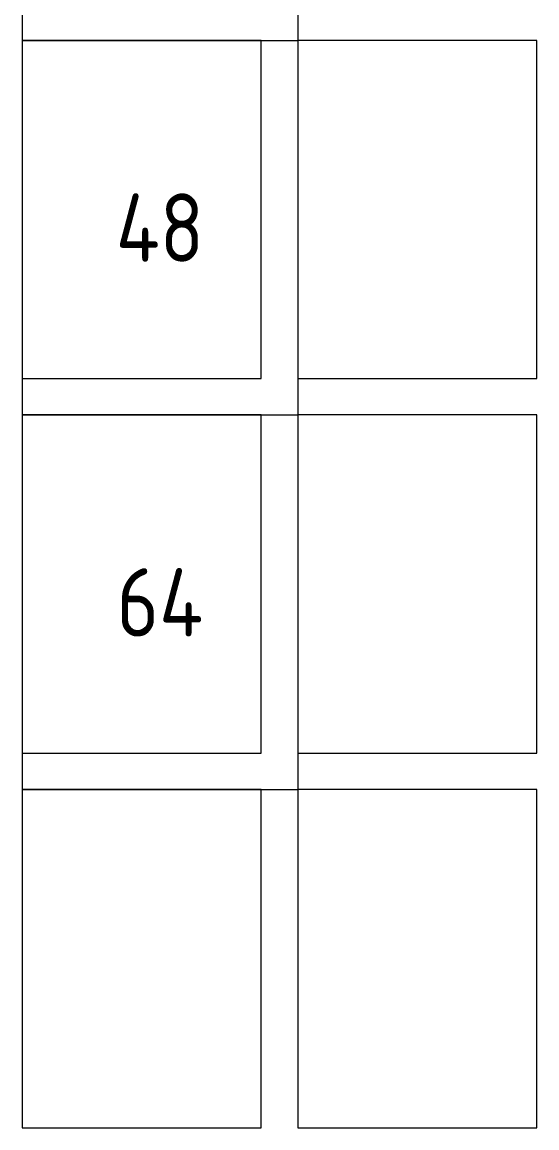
# Model space of a CAD drawing. Header units: millimetres. Extents: x -6680 to 6456, y 1671 to 6150.
# Drawn here: x -3463 to -3011, y 3879 to 4850 of the extents above; entities that cross this region are included whole.
import ezdxf

# ---------------------------------------------------------------- set-up
doc = ezdxf.new("R2010")
doc.units = ezdxf.units.MM
doc.layers.add('ВЭ', color=1, linetype='Continuous')
doc.styles.add('мой', font='GOST_Common.ttf', dxfattribs={"width": 0.9, "height": 3})

# ---------------------------------------------------------------- blocks, each defined once
blk = doc.blocks.new('*U221')
at = {"layer": 'ВЭ', "color": 250, "linetype": 'ByBlock', "lineweight": 18}
blk.add_lwpolyline([(-105, -148.5), (105, -148.5), (105, 148.5), (-105, 148.5), (-105, -148.5)], dxfattribs=at)
blk = doc.blocks.new('*U222')
at = {"layer": 'Defpoints', "color": 0, "linetype": 'ByBlock', "lineweight": -2, "transparency": 16777216}
for p in [(0, -1316), (242, -1316), (0, -1645), (242, -1645), (0, -1974), (242, -1974)]:
    blk.add_blockref('*U221', p, dxfattribs=at)
blk = doc.blocks.new('*T262')
at = {"layer": 'Defpoints', "color": 8, "linetype": 'ByBlock', "lineweight": 0, "transparency": 16777216}
for p, q in [((0, 0), (242, 0)), ((0, 0), (0, -1974)), ((242, 0), (242, -1974)), ((0, -329), (242, -329)), ((0, -658), (242, -658)), ((0, -987), (242, -987)), ((0, -1316), (242, -1316)), ((0, -1645), (242, -1645)), ((0, -1974), (242, -1974))]:
    blk.add_line(p, q, dxfattribs=at)
at = {"layer": 'Defpoints', "color": 5, "linetype": 'Continuous', "lineweight": 0, "transparency": 16777216, "char_height": 60, "width": 232, "attachment_point": 5, "style": 'мой'}
for s, insert in [('8', (121, -164.5)), ('16', (121, -493.5)), ('24', (121, -822.5)), ('32', (121, -1151.5)), ('48', (121, -1480.5)), ('64', (121, -1809.5))]:
    blk.add_mtext(s, dxfattribs=dict(at, insert=insert))

msp = doc.modelspace()

# ---------------------------------------------------------------- block references
msp.add_blockref('*T262', (-3463, 6150))
at = {"layer": 'Defpoints'}
msp.add_blockref('*U222', (-3358, 6001.5), dxfattribs=at)

doc.saveas('drawing.dxf')
